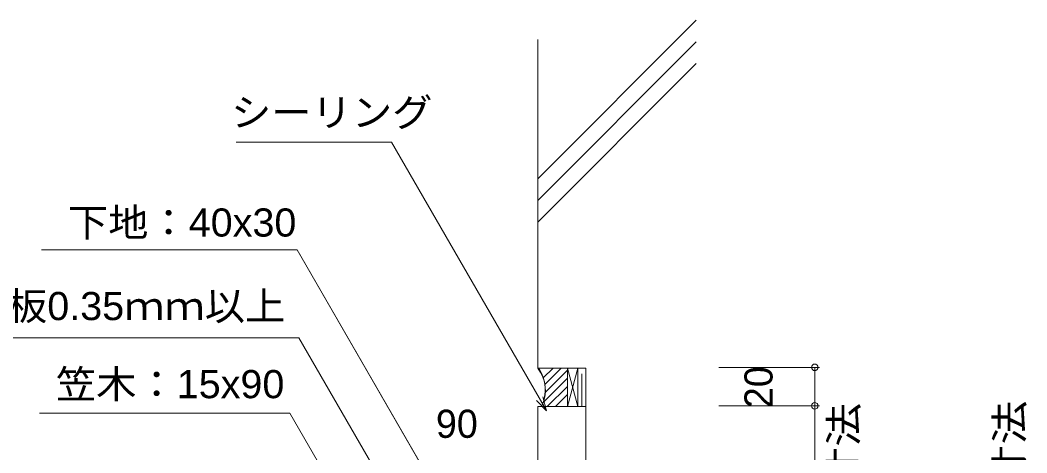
# Model space of a CAD drawing. Units: millimetres, scale not verified. Extents: x -652 to 737, y -392 to 392.
# Drawn here: x 82 to 607, y 166 to 392 of the extents above; entities that cross this region are included whole.
import ezdxf
from ezdxf.enums import TextEntityAlignment as Align

# ---------------------------------------------------------------- set-up
doc = ezdxf.new("R2010")
doc.units = ezdxf.units.MM
doc.header["$LTSCALE"] = 10
for name, color, linetype, lineweight in [('0-0_LAYER001', 4, 'Continuous', 18), ('0-1_LAYER003', 7, 'Continuous', 18), ('0-2_LAYER004', 2, 'Continuous', 18), ('0-3_LAYER005', 2, 'Continuous', 18), ('0-5_LAYER007', 2, 'Continuous', 18)]:
    doc.layers.add(name, color=color, linetype=linetype, lineweight=lineweight)
doc.styles.add('2', font='')
doc.styles.get('2').set_extended_font_data('2')

msp = doc.modelspace()

# ---------------------------------------------------------------- linework, layer by layer
at = {"layer": '0-0_LAYER001', "color": 2}
for p, q in [((367.44, 210.56), (367.44, 190.56)), ((498.77, 211.02), (446.27, 211.02)), ((496.27, 191.02), (496.27, 211.02)), ((498.77, 191.02), (446.27, 191.02)), ((496.27, 91.02), (496.27, 191.02))]:
    msp.add_line(p, q, dxfattribs=at)
for points in [[(356.53, 188.38), (275.79, 328.23), (194.79, 328.23)], [(353.17, 52.91), (226.56, 272.21), (93.37, 272.21)], [(354.59, 195.62), (356.53, 188.38), (351.23, 193.68)]]:
    msp.add_lwpolyline(points, dxfattribs=at)
for centre in [(496.27, 211.02), (496.27, 191.02), (496.27, 191.02)]:
    msp.add_circle(centre, 1.7, dxfattribs=at)
msp.add_arc((335.14, 199.19), 20.69, 335.4917, 33.3195, dxfattribs=at)
at = {"layer": '0-1_LAYER003'}
for p, q in [((351.95, 309.22), (434.52, 391.79)), ((351.95, 210.56), (351.95, 381.75)), ((351.95, 297.91), (434.52, 380.48)), ((351.95, 286.6), (434.52, 369.16)), ((372.9, 190.56), (367.44, 210.56)), ((372.9, 190.56), (372.9, 210.56)), ((356.53, 188.38), (351.23, 193.68)), ((376.95, 190.56), (376.95, -76.41)), ((497.97, 191.02), (446.27, 191.02))]:
    msp.add_line(p, q, dxfattribs=at)
for points in [[(194.79, 328.23), (275.79, 328.23), (355.27, 190.56), (356.53, 188.38), (354.59, 195.62)], [(352.95, 53.28), (226.56, 272.21), (93.37, 272.21)], [(-6.5, 226.36), (227.5, 226.36), (315.09, 74.62), (313.17, 81.85)], [(264.87, 54.91), (259.57, 48.95), (261.95, 74.54), (351.95, 91.02), (351.95, 190.56), (376.95, 190.56), (376.95, 210.56), (352.43, 210.56)], [(352.43, 210.56), (351.95, 210.56), (352.43, 210.56)], [(367.44, 210.56), (367.44, 190.56), (372.9, 210.56)], [(446.27, 211.02), (496.27, 211.02), (496.27, -34.71)], [(496.27, 211.02), (497.97, 211.02), (496.27, 211.02)], [(296.11, 60.22), (222.84, 187.13), (92.34, 187.13)]]:
    msp.add_lwpolyline(points, dxfattribs=at)
at = {"layer": '0-1_LAYER003', "color": 2}
for points in [[(315.12, 74.6), (227.5, 226.36), (-6.5, 226.36)], [(296.11, 60.22), (222.84, 187.13), (92.34, 187.13)]]:
    msp.add_lwpolyline(points, dxfattribs=at)
at = {"layer": '0-1_LAYER003'}
msp.add_arc((337.22, 199), 18.73, 333.3874, 38.1205, dxfattribs=at)
at = {"layer": '0-2_LAYER004'}
for p, q in [((351.95, 309.22), (434.52, 391.79)), ((351.95, 210.56), (351.95, 381.75)), ((351.95, 297.91), (434.52, 380.48)), ((351.95, 286.6), (434.52, 369.16)), ((372.9, 210.56), (367.44, 190.56)), ((372.9, 190.56), (367.44, 210.56)), ((374.96, 190.66), (374.96, 207.6)), ((351.95, 190.56), (351.95, 91.02))]:
    msp.add_line(p, q, dxfattribs=at)
msp.add_lwpolyline([(376.95, 210.56), (376.95, 59.62), (376.95, -76.41)], dxfattribs=at)
at = {"layer": '0-3_LAYER005'}
for p, q in [((351.95, 210.56), (376.95, 210.56)), ((354.85, 205.49), (359.92, 210.56)), ((355.63, 202.03), (364.16, 210.56)), ((372.9, 190.56), (372.9, 210.56)), ((354.79, 192.7), (367.44, 205.35)), ((355.79, 197.95), (367.44, 209.59)), ((356.89, 190.56), (367.44, 201.11)), ((361.13, 190.56), (367.44, 196.87)), ((351.95, 190.56), (376.95, 190.56))]:
    msp.add_line(p, q, dxfattribs=at)
at = {"layer": '0-5_LAYER007'}
msp.add_line((376.95, 200.56), (376.95, -66.41), dxfattribs=at)

# ---------------------------------------------------------------- texts
at = {"layer": '0-1_LAYER003', "style": '2', "width": 1.15}
msp.add_text('下葺き材立上がり寸法', height=14.66, rotation=90, dxfattribs=at).set_placement((609.58, -36.16), align=Align.BOTTOM_LEFT)
at = {"layer": '0-2_LAYER004', "color": 7, "style": '2', "width": 1.05}
for s, p in [('シーリング', (192.12, 332.05)), ('下地：40x30', (107.09, 274.71)), ('雨押水切カラー鋼板0.35ｍｍ以上', (-92.61, 231.21)), ('笠木：15x90', (100.84, 190.55))]:
    msp.add_text(s, height=14.66, dxfattribs=at).set_placement(p, align=Align.BOTTOM_LEFT)
at = {"layer": '0-2_LAYER004', "color": 7, "style": '2'}
msp.add_text('20', height=14.66, rotation=90, dxfattribs=at).set_placement((478.7, 189.77), align=Align.BOTTOM_LEFT)
msp.add_text('90', height=14.66, dxfattribs=at).set_placement((298.89, 169.91), align=Align.BOTTOM_LEFT)
at = {"layer": '0-2_LAYER004', "color": 7, "style": '2', "width": 1.15}
msp.add_text('水切り立上がり寸法', height=14.66, rotation=90, dxfattribs=at).set_placement((523.11, -14.35), align=Align.BOTTOM_LEFT)

doc.saveas('drawing.dxf')
